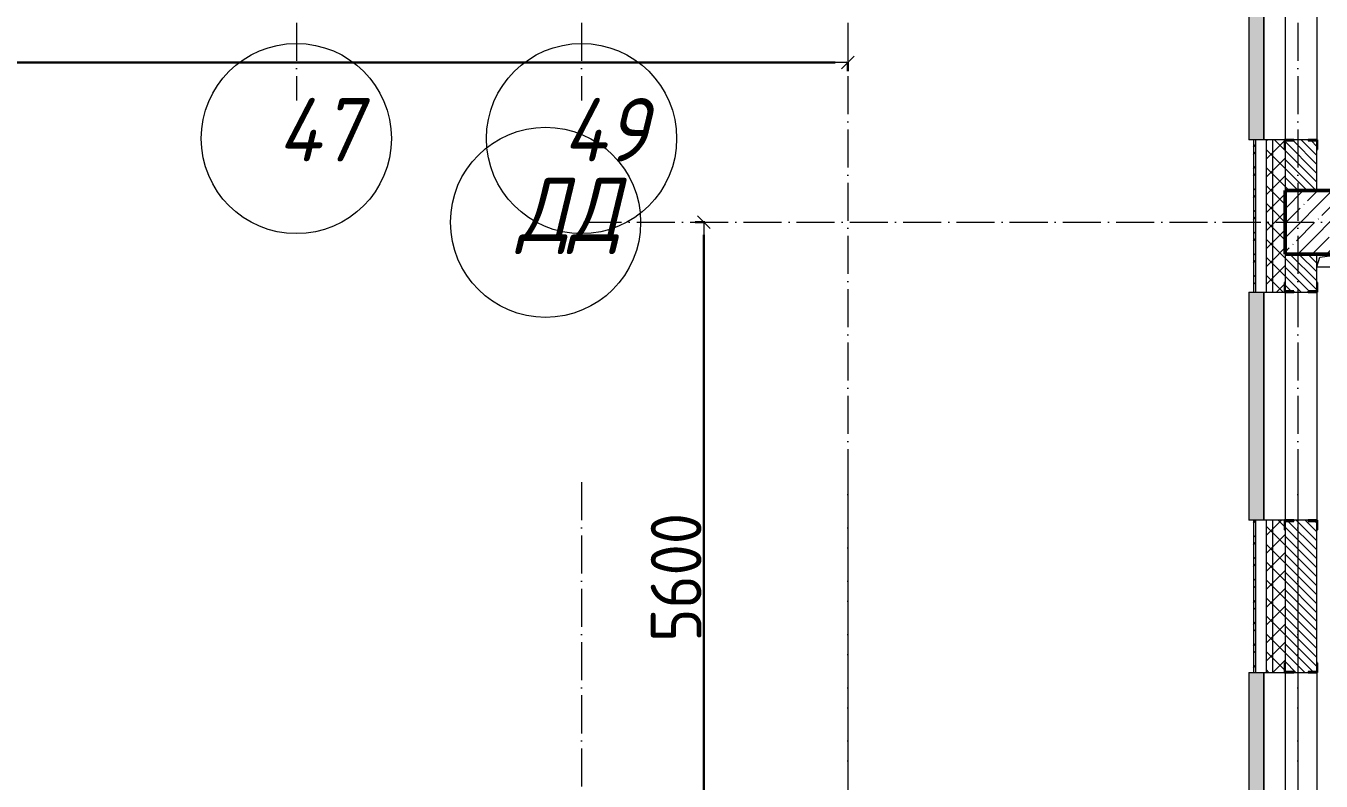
# Model space of a CAD drawing. Header units: millimetres. Extents: x -213536 to 1564669, y -45299 to 942238.
# Drawn here: x 608849 to 619066, y 619068 to 625024 of the extents above; entities that cross this region are included whole.
import ezdxf

# ---------------------------------------------------------------- set-up
doc = ezdxf.new("R2010")
doc.units = ezdxf.units.MM
doc.linetypes.add('50_200_ШТРИХ_1Т_ш5_п1_п1_', pattern=[700, 500, -100, 0, -100])
for name, color, linetype, lineweight in [('3.1) ЖБ окна 1.2 м', 102, 'Continuous', 30), ('A-____-____-DIMS', 7, 'Continuous', 9), ('A-GENM-____-MCUT', 7, 'Continuous', 25), ('A-GENM-____-OTLN', 7, 'Continuous', 9), ('A-GENM-____-OTLN-1', 7, 'Continuous', 25), ('A-GLAZ-____-OTLN', 7, 'Continuous', 9), ('A-WALL-____-MCUT', 7, 'Continuous', 13), ('A-WALL-____-MCUT-1', 7, 'Continuous', 9), ('A-WALL-____-OTLN', 7, 'Continuous', 9), ('A-WALL-____-PATT-1', 7, 'Continuous', 9), ('A-WALL-FNSH-MCUT-1', 7, 'Continuous', 9), ('S-COLS-____-MCUT', 7, 'Continuous', 50), ('S-COLS-____-OTLN', 7, 'Continuous', 9), ('S-GRID-____-IDEN', 7, 'Continuous', 9), ('S-GRID-____-OTLN-1', 7, '50_200_ШТРИХ_1Т_ш5_п1_п1_', 9)]:
    doc.layers.add(name, color=color, linetype=linetype, lineweight=lineweight)
doc.layers.add('A-GLAZ-____-OTLN-1', color=7, linetype='Continuous', lineweight=9, true_color=0xc0c0c0)
doc.styles.add('ISOCPEUR_I_9', font='isocpeui.ttf', dxfattribs={"width": 0.9, "height": 250})
doc.styles.add('СПДС', font='isocpeur.ttf', dxfattribs={"width": 0.9})
doc.dimstyles.new('Размера А3', dxfattribs={"dimtxt": 200, "dimasz": 100, "dimexe": 70, "dimexo": 100, "dimgap": 20, "dimtad": 1, "dimdec": 0, "dimrnd": 10, "dimzin": 0, "dimdsep": 46, "dimtxsty": 'СПДС', "dimblk": 'ARROWHEAD_6', "dimcen": 1, "dimclrd": 256, "dimclre": 256, "dimclrt": 256, "dimazin": 0, "dimtfac": 1, "dimtdec": 0, "dimtmove": 2, "dimatfit": 3, "dimfxl": 1, "dimtolj": 1, "dimtzin": 0, "dimarcsym": 0})
pattern_1 = [(135, (544282.637, 571544.04), (-35.35534, -35.35534), [])]
pattern_2 = [(45, (544282.64, 571544.04), (-70.71068, 70.71068), []), (135, (544282.64, 571544.04), (-70.71068, -70.71068), [])]

# ---------------------------------------------------------------- blocks, each defined once
blk = doc.blocks.new('BSC_Колонна _Прямоугольная - 500х500-V38-АР1_План отверстий 2 этажа в осях 1-64_Ю-ЯЯ')
at = {"layer": 'S-COLS-____-OTLN'}
h = blk.add_hatch(dxfattribs=at)
h.set_pattern_fill('FP_48', color=256, style=0, pattern_type=2)
h.set_pattern_definition([(315, (-51931.04, 74750), (114.04925, 114.04925), []), (315, (-51931.04, 74635.95), (114.04925, 114.04925), [201.613, -40.323, 3.353, -36.97])])
h.paths.add_polyline_path([(-250, 250), (-250, -250), (250, -250), (250, 250)], flags=0)
at = {"layer": 'S-COLS-____-MCUT'}
for p, q in [((250, 250), (-250, 250)), ((-250, 250), (-250, -250)), ((250, -250), (250, 250)), ((-250, -250), (250, -250))]:
    blk.add_line(p, q, dxfattribs=at)
blk = doc.blocks.new('Фахверк_СКБ_Уголок - 250_2700-27497298-АР1_План отверстий 2 этажа в осях 1-64_Ю-ЯЯ')
at = {"layer": 'A-GENM-____-MCUT'}
for p, q in [((200, 181), (125, 181)), ((125, 181), (125, 106)), ((125, 106), (131, 106)), ((131, 106), (131, 175)), ((131, 175), (200, 175)), ((200, 175), (200, 181)), ((131, -6), (125, -6)), ((125, -6), (125, -81)), ((125, -81), (200, -81)), ((131, -75), (131, -6)), ((200, -75), (131, -75)), ((200, -81), (200, -75))]:
    blk.add_line(p, q, dxfattribs=at)
blk = doc.blocks.new('AR_Отверстие прямоугольное _в плите_ - AR_Отверстие прямоугольное _в плите_-V164-АР1_План отверстий 2 этажа в осях 1-64_Ю-ЯЯ')
at = {"layer": 'A-GENM-____-OTLN'}
for p, q in [((-100, -50), (-75, 25)), ((-75, 25), (100, 50)), ((100, -50), (100, 50)), ((-100, -50), (100, -50))]:
    blk.add_line(p, q, dxfattribs=at)
blk = doc.blocks.new('Отлив_СКБ - Отлив витража_120_НВФ-31885689-АР1_План отверстий 2 этажа в осях 1-64_Ю-ЯЯ')
at = {"layer": 'A-GLAZ-____-OTLN-1'}
for points in [[(1800, 2), (1800, 120), (0, 120), (0, 2), (737, 2)], [(1800, 0), (1800, 2), (0, 2), (0, 0), (737, 0)]]:
    blk.add_hatch(color=256, dxfattribs=at).paths.add_polyline_path(points, flags=0)
at = {"layer": 'A-GLAZ-____-OTLN'}
for p, q in [((0, 83), (0, 120)), ((1800, 120), (0, 120)), ((1800, 120), (1800, 83)), ((0, 2), (1800, 2)), ((1800, 0), (0, 0))]:
    blk.add_line(p, q, dxfattribs=at)
blk = doc.blocks.new('Ось сетки - Круг_Ø6_00__ISO-2_5_0_9K_-25732049-АР1_План отверстий 2 этажа в осях 1-64_Ю-ЯЯ')
at = {"layer": 'S-GRID-____-IDEN'}
blk.add_circle((0, 0), 3, dxfattribs=at)
blk = doc.blocks.new('ARROWHEAD_6')
at = {"color": 0, "linetype": 'Continuous'}
for p, q in [((0, 0), (-1, 0)), ((-0.5, -0.5), (0.5, 0.5))]:
    blk.add_line(p, q, dxfattribs=at)
blk = doc.blocks.new('*D5556')
at = {"layer": 'A-____-____-DIMS', "lineweight": -2, "transparency": 16777216}
for p, q in [((-17942, 512214), (-17942, 512138)), ((-17842, 512208), (55358, 512208)), ((55458, 512214), (55458, 512138))]:
    blk.add_line(p, q, dxfattribs=at)
at = {"layer": 'Defpoints', "color": 0, "lineweight": 30, "transparency": 16777216}
for p in [(-17942, 512314), (55458, 512314), (55458, 512208)]:
    blk.add_point(p, dxfattribs=at)
at = {"layer": 'A-____-____-DIMS', "lineweight": -2, "transparency": 16777216, "xscale": 100, "yscale": 100, "zscale": 100, "rotation": 180}
blk.add_blockref('ARROWHEAD_6', (-17942, 512208), dxfattribs=at)
at = {"layer": 'A-____-____-DIMS', "lineweight": -2, "transparency": 16777216, "xscale": 100, "yscale": 100, "zscale": 100}
blk.add_blockref('ARROWHEAD_6', (55458, 512208), dxfattribs=at)
at = {"layer": 'A-____-____-DIMS', "transparency": 16777216, "insert": (18758, 512428), "char_height": 400, "width": 3.19, "attachment_point": 5, "style": 'СПДС'}
blk.add_mtext('\\A1;73400', dxfattribs=at)
blk = doc.blocks.new('*D5557')
at = {"layer": 'A-____-____-DIMS', "lineweight": -2, "transparency": 16777216}
for p, q in [((54330, 510947), (54254, 510947)), ((54324, 510847), (54324, 505447)), ((54330, 505347), (54254, 505347))]:
    blk.add_line(p, q, dxfattribs=at)
at = {"layer": 'Defpoints', "color": 0, "lineweight": 30, "transparency": 16777216}
for p in [(54430, 510947), (54324, 505347), (54430, 505347)]:
    blk.add_point(p, dxfattribs=at)
at = {"layer": 'A-____-____-DIMS', "lineweight": -2, "transparency": 16777216, "xscale": 100, "yscale": 100, "zscale": 100}
for p, rotation in [((54324, 510947), 90), ((54324, 505347), 270)]:
    blk.add_blockref('ARROWHEAD_6', p, dxfattribs=dict(at, rotation=rotation))
at = {"layer": 'A-____-____-DIMS', "transparency": 16777216, "insert": (54104, 508147), "char_height": 400, "width": 2.49, "attachment_point": 5, "rotation": 90, "style": 'СПДС'}
blk.add_mtext('\\A1;5600', dxfattribs=at)
blk = doc.blocks.new('2этаж')
at = {"layer": 'S-GRID-____-OTLN-1', "color": 251, "ltscale": 0.6, "true_color": 0x636466}
for p, q in [((51108.3, 549908.8), (51108.3, 511907.5)), ((53358.3, 549908.8), (53358.3, 511907.5)), ((55458.3, 549908.8), (55458.3, 498997)), ((59008.3, 549908.8), (59008.3, 498997)), ((53374.4, 510947), (88482.7, 510947)), ((53358.3, 508896.9), (53358.3, 454533.3)), ((55458.3, 508896.9), (55458.3, 454750.2)), ((59008.3, 508896.9), (59008.3, 470347))]:
    blk.add_line(p, q, dxfattribs=at)
at = {"layer": 'S-GRID-____-IDEN', "xscale": 250, "yscale": 250, "zscale": 99.99999999999993}
for p, rotation in [((51108.3, 511607.5), 180), ((53358.3, 511607.5), 180), ((53074.4, 510947), 269.9999999999995)]:
    blk.add_blockref('Ось сетки - Круг_Ø6_00__ISO-2_5_0_9K_-25732049-АР1_План отверстий 2 этажа в осях 1-64_Ю-ЯЯ', p, dxfattribs=dict(at, rotation=rotation))
at = {"layer": 'S-GRID-____-IDEN', "char_height": 500, "attachment_point": 1, "style": 'ISOCPEUR_I_9'}
for s, insert, width in [('47', (50960.4, 511927.3), 425.696), ('49', (53210.4, 511927.3), 425.696), ('ДД', (52855.7, 511299.4), 505.063)]:
    blk.add_mtext(s, dxfattribs=dict(at, insert=insert, width=width))
at = {"layer": 'A-____-____-DIMS'}
dim = blk.add_linear_dim(base=(55458.3, 512207.6), p1=(-17941.7, 512313.7), p2=(55458.3, 512313.7), dimstyle='Размера А3', override={"dimtxt": 400}, dxfattribs=at)
dim.commit()
dim.dimension.update_dxf_attribs({"geometry": '*D5556', "text_midpoint": (18758.3, 512427.6)})
dim = blk.add_linear_dim(base=(54323.7, 505347), p1=(54429.8, 510947), p2=(54429.8, 505347), angle=90, dimstyle='Размера А3', override={"dimtxt": 400}, dxfattribs=at)
dim.commit()
dim.dimension.update_dxf_attribs({"geometry": '*D5557', "text_midpoint": (54103.7, 508147)})

msp = doc.modelspace()

# ---------------------------------------------------------------- hatches: boundary and pattern name
at = {"layer": 'A-WALL-____-PATT-1'}
h = msp.add_hatch(dxfattribs=at)
h.set_pattern_fill('FP_1', color=256, style=0, pattern_type=2)
h.set_pattern_definition(pattern_2)
h.paths.add_polyline_path([(618682.6, 614475.1), (618682.6, 615125.1), (618632.6, 615125.1), (618632.6, 614475.1)], flags=0)
h.paths.add_polyline_path([(618632.6, 616925.1), (618682.6, 616925.1), (618682.6, 618125.1), (618632.6, 618125.1), (618632.6, 617467.7)], flags=0)
h.paths.add_polyline_path([(618682.6, 619925.1), (618682.6, 621125.1), (618632.6, 621125.1), (618632.6, 619925.1)], flags=0)
h.paths.add_polyline_path([(618682.6, 622925.1), (618682.6, 624125.1), (618632.6, 624125.1), (618632.6, 622925.1)], flags=0)
h.paths.add_polyline_path([(618682.6, 625925.1), (618682.6, 626725.1), (618632.6, 626725.1), (618632.6, 625925.1)], flags=0)
h = msp.add_hatch(dxfattribs=at)
h.set_pattern_fill('FP_1', color=256, style=0, pattern_type=2)
h.set_pattern_definition(pattern_2)
h.paths.add_polyline_path([(618682.6, 614475.1), (618782.6, 614475.1), (618782.6, 615050.1), (618776.6, 615050.1), (618776.6, 615125.1), (618682.6, 615125.1), (618682.6, 614525.1)], flags=0)
h.paths.add_polyline_path([(618682.6, 616925.1), (618776.6, 616925.1), (618776.6, 617000.1), (618782.6, 617000.1), (618782.6, 618050.1), (618776.6, 618050.1), (618776.6, 618125.1), (618682.6, 618125.1), (618682.6, 617000.1)], flags=0)
h.paths.add_polyline_path([(618776.6, 619925.1), (618776.6, 620000.1), (618782.6, 620000.1), (618782.6, 621050.1), (618776.6, 621050.1), (618776.6, 621125.1), (618682.6, 621125.1), (618682.6, 619925.1)], flags=0)
h.paths.add_polyline_path([(618776.6, 622925.1), (618776.6, 623000.1), (618782.6, 623000.1), (618782.6, 624050.1), (618776.6, 624050.1), (618776.6, 624125.1), (618682.6, 624125.1), (618682.6, 622925.1)], flags=0)
h.paths.add_polyline_path([(618682.6, 625925.1), (618776.6, 625925.1), (618776.6, 626000.1), (618782.6, 626000.1), (618782.6, 626725.1), (618682.6, 626725.1), (618682.6, 626000.1)], flags=0)
h = msp.add_hatch(dxfattribs=at)
h.set_pattern_fill('FP_3', color=256, style=0, pattern_type=2)
h.set_pattern_definition([(45, (544282.64, 571544.04), (-85.53659, 85.53659), []), (45, (544339.66, 571544.04), (-85.53659, 85.53659), [])])
h.paths.add_polyline_path([(618532.6, 614645.1), (618552.6, 614645.1), (618552.6, 615125.1), (618532.6, 615125.1), (618532.6, 615046.1)], flags=0)
h.paths.add_polyline_path([(618532.6, 616925.1), (618552.6, 616925.1), (618552.6, 618125.1), (618532.6, 618125.1), (618532.6, 617467.7)], flags=0)
h.paths.add_polyline_path([(618532.6, 619925.1), (618552.6, 619925.1), (618552.6, 621125.1), (618532.6, 621125.1), (618532.6, 620696.6)], flags=0)
h.paths.add_polyline_path([(618532.6, 622925.1), (618552.6, 622925.1), (618552.6, 624125.1), (618532.6, 624125.1), (618532.6, 623118.2)], flags=0)
h.paths.add_polyline_path([(618552.6, 625925.1), (618552.6, 626485.1), (618532.6, 626485.1), (618532.6, 625925.1)], flags=0)
h = msp.add_hatch(dxfattribs=at)
h.set_pattern_fill('FP_6', color=256, style=0, pattern_type=2)
h.set_pattern_definition(pattern_1)
h.paths.add_polyline_path([(619032.6, 623725.1), (619032.6, 624119.1), (618963.6, 624119.1), (618963.6, 624125.1), (618851.6, 624125.1), (618851.6, 624119.1), (618782.6, 624119.1), (618782.6, 623725.1)], flags=0)
h.paths.add_polyline_path([(618851.6, 625925.1), (618963.6, 625925.1), (618963.6, 625931.1), (619032.6, 625931.1), (619032.6, 626175.1), (618782.6, 626175.1), (618782.6, 625931.1), (618851.6, 625931.1)], flags=0)
h = msp.add_hatch(dxfattribs=at)
h.set_pattern_fill('FP_6', color=256, style=0, pattern_type=2)
h.set_pattern_definition(pattern_1)
h.paths.add_polyline_path([(618963.6, 617975.1), (619032.6, 617975.1), (619032.6, 618119.1), (618963.6, 618119.1), (618963.6, 618125.1), (618851.6, 618125.1), (618851.6, 618119.1), (618782.6, 618119.1), (618782.6, 617975.1), (618851.6, 617975.1)], flags=0)
h.paths.add_polyline_path([(618963.6, 619925.1), (618963.6, 619931.1), (619032.6, 619931.1), (619032.6, 621119.1), (618963.6, 621119.1), (618963.6, 621125.1), (618851.6, 621125.1), (618851.6, 621119.1), (618782.6, 621119.1), (618782.6, 619931.1), (618851.6, 619931.1), (618851.6, 619925.1)], flags=0)
h.paths.add_polyline_path([(618963.6, 622925.1), (618963.6, 622931.1), (619032.6, 622931.1), (619032.6, 623225.1), (618782.6, 623225.1), (618782.6, 622931.1), (618851.6, 622931.1), (618851.6, 622925.1)], flags=0)

# ---------------------------------------------------------------- linework, layer by layer
at = {"layer": 'A-WALL-____-MCUT'}
for p, q in [((618552.6, 622925.1), (618552.6, 624125.1)), ((618776.6, 624125.1), (618552.6, 624125.1)), ((618963.6, 624125.1), (618851.6, 624125.1)), ((619032.6, 623725.1), (619032.6, 624050.1)), ((619032.6, 623000.1), (619032.6, 623225.1)), ((618552.6, 622925.1), (618776.6, 622925.1)), ((618851.6, 622925.1), (618963.6, 622925.1)), ((618552.6, 619925.1), (618552.6, 621125.1)), ((618776.6, 621125.1), (618552.6, 621125.1)), ((618963.6, 621125.1), (618851.6, 621125.1)), ((619032.6, 620000.1), (619032.6, 621050.1)), ((618552.6, 619925.1), (618776.6, 619925.1)), ((618851.6, 619925.1), (618963.6, 619925.1))]:
    msp.add_line(p, q, dxfattribs=at)
at = {"layer": 'A-WALL-____-MCUT-1'}
for p, q in [((618632.6, 624125.1), (618632.6, 622925.1)), ((618682.6, 624125.1), (618682.6, 622925.1)), ((618782.6, 624050.1), (618782.6, 623725.1)), ((618782.6, 623225.1), (618782.6, 623000.1)), ((618632.6, 621125.1), (618632.6, 619925.1)), ((618682.6, 621125.1), (618682.6, 619925.1)), ((618782.6, 621050.1), (618782.6, 620000.1))]:
    msp.add_line(p, q, dxfattribs=at)
at = {"layer": 'A-WALL-____-OTLN'}
for p, q in [((618782.6, 625925.1), (618782.6, 624125.1)), ((619032.6, 625925.1), (619032.6, 624125.1)), ((618782.6, 622925.1), (618782.6, 621125.1)), ((619032.6, 622925.1), (619032.6, 621125.1)), ((618782.6, 619925.1), (618782.6, 618125.1)), ((619032.6, 619925.1), (619032.6, 618125.1))]:
    msp.add_line(p, q, dxfattribs=at)
at = {"layer": 'A-WALL-FNSH-MCUT-1'}
for p, q in [((618552.6, 624125.1), (618532.6, 624125.1)), ((618532.6, 624125.1), (618532.6, 622925.1)), ((618532.6, 622925.1), (618552.6, 622925.1)), ((618552.6, 621125.1), (618532.6, 621125.1)), ((618532.6, 621125.1), (618532.6, 619925.1)), ((618532.6, 619925.1), (618552.6, 619925.1))]:
    msp.add_line(p, q, dxfattribs=at)

# ---------------------------------------------------------------- block references
at = {"layer": '3.1) ЖБ окна 1.2 м'}
msp.add_blockref('2этаж', (559874.3, 112528.1), dxfattribs=at)
at = {"layer": 'A-GENM-____-OTLN'}
msp.add_blockref('AR_Отверстие прямоугольное _в плите_ - AR_Отверстие прямоугольное _в плите_-V164-АР1_План отверстий 2 этажа в осях 1-64_Ю-ЯЯ', (619132.6, 623175.1), dxfattribs=at)
at = {"layer": 'A-GENM-____-OTLN-1'}
for p, rotation in [((618857.6, 624250.1), 269.9999999999999), ((618957.6, 622800.1), 89.99999999999991), ((618857.6, 621250.1), 269.9999999999999), ((618957.6, 619800.1), 89.99999999999991)]:
    msp.add_blockref('Фахверк_СКБ_Уголок - 250_2700-27497298-АР1_План отверстий 2 этажа в осях 1-64_Ю-ЯЯ', p, dxfattribs=dict(at, rotation=rotation))
at = {"layer": 'A-GLAZ-____-OTLN', "rotation": 90}
for p in [(618615.6, 624125.1), (618615.6, 621125.1), (618615.6, 618125.1)]:
    msp.add_blockref('Отлив_СКБ - Отлив витража_120_НВФ-31885689-АР1_План отверстий 2 этажа в осях 1-64_Ю-ЯЯ', p, dxfattribs=at)
at = {"layer": 'S-COLS-____-OTLN', "rotation": 89.9999999999999}
msp.add_blockref('BSC_Колонна _Прямоугольная - 500х500-V38-АР1_План отверстий 2 этажа в осях 1-64_Ю-ЯЯ', (619032.6, 623475.1), dxfattribs=at)

doc.saveas('drawing.dxf')
